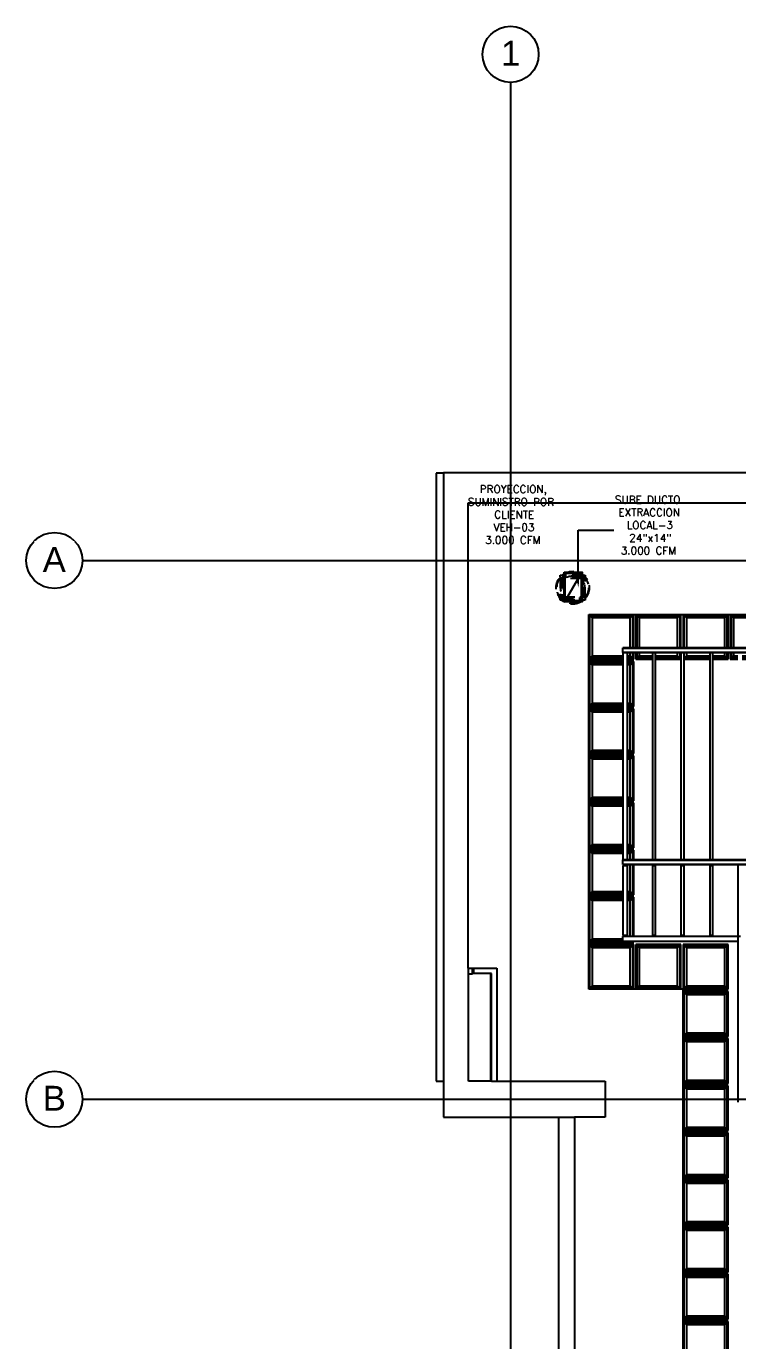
# Model space of a CAD drawing. Header units: inches. Extents: x -3 to 209, y -384 to 20.
# Drawn here: x 116.37 to 132.21, y -270.22 to -240.94 of the extents above; entities that cross this region are included whole.
import ezdxf
from ezdxf import colors
from ezdxf.entities.mleader import LeaderData, LeaderLine
from ezdxf.math import Vec2, Vec3

# ---------------------------------------------------------------- set-up
doc = ezdxf.new("R2010")
doc.units = ezdxf.units.IN
doc.header["$MEASUREMENT"] = 0
doc.linetypes.add('-$0$HIDDEN', pattern=[0.375, 0.25, -0.125])
for name, color, linetype, lineweight in [('A-DETL', 253, 'Continuous', 9), ('A-FLOR', 253, 'Continuous', 9), ('L-SITE', 253, 'Continuous', 9), ('S-BEAM', 253, 'Continuous', 13), ('S-GRID', 253, 'Continuous', 9), ('S-GRID-IDEN', 253, 'Continuous', 9)]:
    doc.layers.add(name, color=color, linetype=linetype, lineweight=lineweight)
for name, color, linetype in [('A-WALL', 253, 'Continuous'), ('HVAC-Equipos', 3, 'Continuous'), ('NFF-FURN', 253, 'Continuous'), ('PROYECTADOS', 253, 'Continuous')]:
    doc.layers.add(name, color=color, linetype=linetype)
doc.styles.add('Arial_1', font='arial.ttf', dxfattribs={"height": 0.553237})
doc.styles.get("Standard").update_dxf_attribs({"font": 'arial.ttf'})
doc.styles.add('TX1_100', font='romans.shx', dxfattribs={"height": 0.14})

# ---------------------------------------------------------------- blocks, each defined once
blk = doc.blocks.new('veh-02')
at = {"layer": 'HVAC-Equipos', "color": 251, "linetype": '-$0$HIDDEN', "true_color": 0x636466}
for p, q in [((47.1, 54.844), (47.1, 54.886)), ((47.1, 54.886), (47.142, 54.886)), ((47.1, 54.844), (47.1, 54.369)), ((47.617, 54.886), (47.142, 54.886)), ((47.614, 54.841), (47.144, 54.841)), ((47.144, 54.841), (47.144, 54.372)), ((47.582, 54.81), (47.176, 54.81)), ((47.176, 54.81), (47.176, 54.403)), ((47.582, 54.403), (47.582, 54.81)), ((47.614, 54.372), (47.614, 54.841)), ((47.617, 54.886), (47.659, 54.886)), ((47.659, 54.886), (47.659, 54.844)), ((47.659, 54.369), (47.659, 54.844)), ((47.1, 54.327), (47.1, 54.369)), ((47.142, 54.327), (47.1, 54.327)), ((47.142, 54.327), (47.617, 54.327)), ((47.144, 54.372), (47.614, 54.372)), ((47.176, 54.403), (47.582, 54.403)), ((47.659, 54.327), (47.617, 54.327)), ((47.659, 54.369), (47.659, 54.327))]:
    blk.add_line(p, q, dxfattribs=at)
for radius in [0.367, 0.351, 0.267]:
    blk.add_circle((47.379, 54.606), radius, dxfattribs=at)
blk = doc.blocks.new('rr')
at = {"linetype": 'ByBlock', "lineweight": -2}
for p, q in [((-0.0127, -0.0127), (0.0127, 0.0127)), ((-0.0127, -0.0127), (-0.0127, 0.0127)), ((-0.0127, 0.0127), (0.0127, 0.0127)), ((0.0127, 0.0127), (0.0127, -0.0127)), ((0.0127, -0.0127), (-0.0127, -0.0127))]:
    blk.add_line(p, q, dxfattribs=at)
blk = doc.blocks.new('20170303 - Modelo Est RT 16 Arpro CENTRAL_rvt-1-Borde De Placa SobreCubierta')
at = {"layer": 'A-FLOR', "linetype": 'ByBlock', "lineweight": -2}
for p, q in [((-35.795, 20.545), (-35.795, 6.995)), ((-35.635, 20.545), (-35.795, 20.545)), ((-35.082, 9.392), (-34.987, 9.392)), ((-34.587, 9.512), (-34.587, 9.515)), ((-34.587, 9.515), (-34.587, 9.512)), ((-34.587, 9.392), (-34.587, 6.995)), ((-35.795, 6.995), (-35.635, 6.995))]:
    blk.add_line(p, q, dxfattribs=at)
at = {"layer": 'S-BEAM', "linetype": 'ByBlock', "lineweight": -2}
for p, q in [((-12.446, 16.649), (-31.641, 16.649)), ((-31.641, 16.631), (-31.641, 16.649)), ((-31.641, 16.64), (-12.451, 16.64)), ((-31.641, 16.566), (-31.641, 16.631)), ((-31.641, 16.549), (-31.641, 16.566)), ((-31.641, 16.557), (-12.451, 16.557)), ((-31.641, 16.549), (-12.451, 16.549)), ((-31.64, 16.548), (-31.64, 11.919)), ((-31.622, 16.549), (-31.558, 16.549)), ((-31.54, 11.919), (-31.54, 16.548)), ((-30.986, 16.548), (-30.986, 11.919)), ((-30.968, 16.549), (-30.934, 16.549)), ((-30.916, 11.919), (-30.916, 16.548)), ((-30.351, 16.548), (-30.351, 11.919)), ((-30.333, 16.549), (-30.299, 16.549)), ((-30.281, 11.919), (-30.281, 16.548)), ((-29.71, 16.548), (-29.71, 11.919)), ((-29.692, 16.549), (-29.658, 16.549)), ((-29.64, 11.919), (-29.64, 16.548)), ((-12.248, 11.926), (-31.645, 11.926)), ((-31.645, 11.908), (-31.645, 11.926)), ((-31.645, 11.917), (-12.248, 11.917)), ((-31.645, 11.844), (-31.645, 11.908)), ((-31.645, 11.826), (-31.645, 11.844)), ((-31.645, 11.835), (-12.451, 11.835)), ((-31.645, 11.826), (-12.451, 11.826)), ((-31.64, 11.803), (-31.64, 10.244)), ((-31.558, 11.92), (-31.622, 11.92)), ((-31.622, 11.804), (-31.558, 11.804)), ((-31.54, 10.244), (-31.54, 11.803)), ((-30.986, 11.803), (-30.986, 10.244)), ((-30.934, 11.92), (-30.968, 11.92)), ((-30.968, 11.804), (-30.934, 11.804)), ((-30.916, 10.244), (-30.916, 11.803)), ((-30.351, 11.803), (-30.351, 10.244)), ((-30.299, 11.92), (-30.333, 11.92)), ((-30.333, 11.804), (-30.299, 11.804)), ((-30.281, 10.244), (-30.281, 11.803)), ((-29.71, 11.803), (-29.71, 10.244)), ((-29.658, 11.92), (-29.692, 11.92)), ((-29.692, 11.804), (-29.658, 11.804)), ((-29.64, 10.244), (-29.64, 11.803)), ((-29.086, 11.803), (-29.086, 6.535)), ((-29.025, 10.221), (-31.646, 10.221)), ((-31.646, 10.205), (-31.646, 10.221)), ((-31.646, 10.141), (-31.646, 10.205)), ((-31.646, 10.122), (-31.646, 10.141)), ((-31.646, 10.114), (-31.646, 10.122)), ((-31.646, 10.114), (-29.086, 10.114)), ((-31.646, 10.114), (-31.646, 10.114)), ((-31.64, 10.244), (-31.64, 10.239)), ((-31.631, 10.239), (-31.631, 10.244)), ((-31.558, 10.245), (-31.622, 10.245)), ((-31.622, 10.245), (-31.558, 10.245)), ((-31.622, 10.238), (-31.558, 10.238)), ((-31.558, 10.238), (-31.622, 10.238)), ((-31.549, 10.244), (-31.549, 10.239)), ((-31.54, 10.239), (-31.54, 10.244)), ((-30.986, 10.244), (-30.986, 10.239)), ((-30.977, 10.239), (-30.977, 10.244)), ((-30.934, 10.245), (-30.968, 10.245)), ((-30.968, 10.245), (-30.934, 10.245)), ((-30.968, 10.238), (-30.934, 10.238)), ((-30.934, 10.238), (-30.968, 10.238)), ((-30.925, 10.244), (-30.925, 10.239)), ((-30.916, 10.239), (-30.916, 10.244)), ((-30.351, 10.244), (-30.351, 10.239)), ((-30.342, 10.239), (-30.342, 10.244)), ((-30.299, 10.245), (-30.333, 10.245)), ((-30.333, 10.245), (-30.299, 10.245)), ((-30.333, 10.238), (-30.299, 10.238)), ((-30.299, 10.238), (-30.333, 10.238)), ((-30.29, 10.244), (-30.29, 10.239)), ((-30.281, 10.239), (-30.281, 10.244)), ((-29.71, 10.244), (-29.71, 10.239)), ((-29.701, 10.239), (-29.701, 10.244)), ((-29.658, 10.245), (-29.692, 10.245)), ((-29.692, 10.245), (-29.658, 10.245)), ((-29.692, 10.238), (-29.658, 10.238)), ((-29.658, 10.238), (-29.692, 10.238)), ((-29.649, 10.244), (-29.649, 10.239)), ((-29.64, 10.239), (-29.64, 10.244)), ((-29.086, 6.535), (-29.086, 6.529))]:
    blk.add_line(p, q, dxfattribs=at)
for centre, major_axis, ratio, start_param, end_param in [((-31.622, 16.548), (0.0178, 0), 0.049795, 1.570796, 3.141593), ((-31.558, 16.548), (0.0178, 0), 0.049795, 0, 1.570796), ((-30.968, 16.548), (0.0178, 0), 0.049795, 1.570796, 3.141593), ((-30.934, 16.548), (0.0178, 0), 0.049795, 0, 1.570796), ((-30.333, 16.548), (0.0178, 0), 0.049795, 1.570796, 3.141593), ((-30.299, 16.548), (0.0178, 0), 0.049795, 0, 1.570796), ((-29.692, 16.548), (0.0178, 0), 0.049795, 1.570796, 3.141593), ((-29.658, 16.548), (0.0178, 0), 0.049795, 0, 1.570796), ((-31.622, 11.803), (0.0178, 0), 0.049428, 1.570796, 3.141593), ((-31.622, 11.919), (0.0178, 0), 0.049795, 1.570796, 2.356194), ((-31.558, 11.919), (0.0178, 0), 0.049795, 0.785398, 1.570796), ((-31.558, 11.803), (0.0178, 0), 0.049428, 0, 1.570796), ((-30.968, 11.803), (0.0178, 0), 0.049428, 1.570796, 3.141593), ((-30.968, 11.919), (0.0178, 0), 0.049795, 1.570796, 2.356194), ((-30.934, 11.919), (0.0178, 0), 0.049795, 0.785398, 1.570796), ((-30.934, 11.803), (0.0178, 0), 0.049428, 0, 1.570796), ((-30.333, 11.803), (0.0178, 0), 0.049428, 1.570796, 3.141593), ((-30.333, 11.919), (0.0178, 0), 0.049795, 1.570796, 2.356194), ((-30.299, 11.919), (0.0178, 0), 0.049795, 0.785398, 1.570796), ((-30.299, 11.803), (0.0178, 0), 0.049428, 0, 1.570796), ((-29.692, 11.803), (0.0178, 0), 0.049437, 1.570796, 3.141593), ((-29.692, 11.919), (0.0178, 0), 0.049795, 1.570796, 2.356194), ((-29.658, 11.919), (0.0178, 0), 0.049795, 0.785398, 1.570796), ((-29.658, 11.803), (0.0178, 0), 0.049437, 0, 1.570796), ((-29.068, 11.803), (0.0178, 0), 0.049437, 1.570796, 3.141593), ((-31.622, 10.244), (0.0178, 0), 0.049428, 1.570796, 3.141593), ((-31.622, 10.239), (0.0178, 0), 0.049428, 3.141593, 4.712389), ((-31.622, 10.244), (0.0089, 0), 0.049428, 1.570796, 3.141593), ((-31.622, 10.239), (0.0089, 0), 0.049428, 3.141593, 4.712389), ((-31.558, 10.244), (0.0178, 0), 0.049428, 0, 1.570796), ((-31.558, 10.244), (0.0089, 0), 0.049428, 0, 1.570796), ((-31.558, 10.239), (0.0178, 0), 0.049428, 4.712389, 6.283185), ((-31.558, 10.239), (0.0089, 0), 0.049428, 4.712389, 6.283185), ((-30.968, 10.244), (0.0178, 0), 0.049428, 1.570796, 3.141593), ((-30.968, 10.239), (0.0178, 0), 0.049428, 3.141593, 4.712389), ((-30.968, 10.244), (0.0089, 0), 0.049428, 1.570796, 3.141593), ((-30.968, 10.239), (0.0089, 0), 0.049428, 3.141593, 4.712389), ((-30.934, 10.244), (0.0178, 0), 0.049428, 0, 1.570796), ((-30.934, 10.244), (0.0089, 0), 0.049428, 0, 1.570796), ((-30.934, 10.239), (0.0178, 0), 0.049428, 4.712389, 6.283185), ((-30.934, 10.239), (0.0089, 0), 0.049428, 4.712389, 6.283185), ((-30.333, 10.244), (0.0178, 0), 0.049428, 1.570796, 3.141593), ((-30.333, 10.239), (0.0178, 0), 0.049428, 3.141593, 4.712389), ((-30.333, 10.244), (0.0089, 0), 0.049428, 1.570796, 3.141593), ((-30.333, 10.239), (0.0089, 0), 0.049428, 3.141593, 4.712389), ((-30.299, 10.244), (0.0178, 0), 0.049428, 0, 1.570796), ((-30.299, 10.244), (0.0089, 0), 0.049428, 0, 1.570796), ((-30.299, 10.239), (0.0178, 0), 0.049428, 4.712389, 6.283185), ((-30.299, 10.239), (0.0089, 0), 0.049428, 4.712389, 6.283185), ((-29.692, 10.244), (0.0178, 0), 0.049437, 1.570796, 3.141593), ((-29.692, 10.239), (0.0178, 0), 0.049437, 3.141593, 4.712389), ((-29.692, 10.244), (0.0089, 0), 0.049437, 1.570796, 3.141593), ((-29.692, 10.239), (0.0089, 0), 0.049437, 3.141593, 4.712389), ((-29.658, 10.244), (0.0178, 0), 0.049437, 0, 1.570796), ((-29.658, 10.244), (0.0089, 0), 0.049437, 0, 1.570796), ((-29.658, 10.239), (0.0178, 0), 0.049437, 4.712389, 6.283185), ((-29.658, 10.239), (0.0089, 0), 0.049437, 4.712389, 6.283185)]:
    blk.add_ellipse(centre, major_axis=major_axis, ratio=ratio, start_param=start_param, end_param=end_param, dxfattribs=at)
blk = doc.blocks.new('Drewza039s_Parametric_Planter_5378 - Drewza039s_Parametric_Planter_5378-V158-Borde De Placa SobreCubierta')
at = {"layer": 'L-SITE', "linetype": 'ByBlock', "lineweight": -2}
for p, q in [((-0.485, 0.482), (-0.485, -0.264)), ((-0.485, 0.482), (-0.485, -0.264)), ((-0.46, -0.264), (-0.46, 0.457)), ((-0.46, 0.457), (0.49, 0.457)), ((-0.41, 0.407), (-0.46, 0.457)), ((-0.41, 0.407), (-0.41, -0.264)), ((0.44, 0.407), (-0.41, 0.407)), ((0.49, 0.457), (0.44, 0.407)), ((0.44, -0.264), (0.44, 0.407)), ((0.49, 0.457), (0.49, -0.264)), ((0.515, -0.264), (0.515, 0.482)), ((0.515, -0.264), (0.515, 0.482)), ((-0.485, -0.364), (-0.485, -0.517)), ((-0.485, -0.364), (-0.485, -0.517)), ((-0.485, -0.517), (-0.319, -0.517)), ((-0.485, -0.517), (-0.319, -0.517)), ((-0.46, -0.492), (-0.46, -0.364)), ((-0.41, -0.442), (-0.46, -0.492)), ((-0.319, -0.492), (-0.46, -0.492)), ((-0.41, -0.364), (-0.41, -0.442)), ((-0.41, -0.442), (-0.319, -0.442)), ((-0.219, -0.442), (0.294, -0.442)), ((0.294, -0.492), (-0.219, -0.492)), ((-0.219, -0.517), (0.294, -0.517)), ((-0.219, -0.517), (0.294, -0.517)), ((0.364, -0.442), (0.44, -0.442)), ((0.49, -0.492), (0.364, -0.492)), ((0.364, -0.517), (0.515, -0.517)), ((0.364, -0.517), (0.515, -0.517)), ((0.44, -0.442), (0.44, -0.364)), ((0.44, -0.442), (0.49, -0.492)), ((0.49, -0.364), (0.49, -0.492)), ((0.515, -0.517), (0.515, -0.364)), ((0.515, -0.517), (0.515, -0.364))]:
    blk.add_line(p, q, dxfattribs=at)
blk = doc.blocks.new('Drewza039s_Parametric_Planter_5378 - Drewza039s_Parametric_Planter_5378-V159-Borde De Placa SobreCubierta')
at = {"layer": 'L-SITE', "linetype": 'ByBlock', "lineweight": -2}
for p, q in [((-0.485, 0.482), (-0.485, -0.264)), ((-0.485, 0.482), (-0.485, -0.264)), ((-0.46, -0.264), (-0.46, 0.457)), ((-0.46, 0.457), (0.49, 0.457)), ((-0.41, 0.407), (-0.46, 0.457)), ((-0.41, 0.407), (-0.41, -0.264)), ((0.44, 0.407), (-0.41, 0.407)), ((0.49, 0.457), (0.44, 0.407)), ((0.44, -0.264), (0.44, 0.407)), ((0.49, 0.457), (0.49, -0.264)), ((0.515, -0.264), (0.515, 0.482)), ((0.515, -0.264), (0.515, 0.482)), ((-0.465, -0.517), (0.106, -0.517)), ((-0.465, -0.517), (0.106, -0.517)), ((-0.46, -0.492), (-0.46, -0.364)), ((-0.41, -0.442), (-0.46, -0.492)), ((0.106, -0.492), (-0.46, -0.492)), ((-0.41, -0.364), (-0.41, -0.442)), ((-0.41, -0.442), (0.106, -0.442)), ((0.176, -0.442), (0.44, -0.442)), ((0.49, -0.492), (0.176, -0.492)), ((0.176, -0.517), (0.515, -0.517)), ((0.176, -0.517), (0.515, -0.517)), ((0.44, -0.442), (0.44, -0.364)), ((0.44, -0.442), (0.49, -0.492)), ((0.49, -0.364), (0.49, -0.492)), ((0.515, -0.517), (0.515, -0.364)), ((0.515, -0.517), (0.515, -0.364))]:
    blk.add_line(p, q, dxfattribs=at)
blk = doc.blocks.new('Drewza039s_Parametric_Planter_5378 - Drewza039s_Parametric_Planter_5378-V160-Borde De Placa SobreCubierta')
at = {"layer": 'L-SITE', "linetype": 'ByBlock', "lineweight": -2}
for p, q in [((-0.485, 0.482), (-0.485, -0.264)), ((-0.485, 0.482), (-0.485, -0.264)), ((-0.46, -0.264), (-0.46, 0.457)), ((-0.46, 0.457), (0.49, 0.457)), ((-0.41, 0.407), (-0.46, 0.457)), ((-0.41, 0.407), (-0.41, -0.264)), ((0.44, 0.407), (-0.41, 0.407)), ((0.49, 0.457), (0.44, 0.407)), ((0.44, -0.264), (0.44, 0.407)), ((0.49, 0.457), (0.49, -0.264)), ((0.515, -0.264), (0.515, 0.482)), ((0.515, -0.264), (0.515, 0.482)), ((-0.485, -0.364), (-0.485, -0.517)), ((-0.485, -0.364), (-0.485, -0.517)), ((-0.485, -0.517), (-0.12, -0.517)), ((-0.485, -0.517), (-0.12, -0.517)), ((-0.46, -0.492), (-0.46, -0.364)), ((-0.41, -0.442), (-0.46, -0.492)), ((-0.12, -0.492), (-0.46, -0.492)), ((-0.41, -0.364), (-0.41, -0.442)), ((-0.41, -0.442), (-0.12, -0.442)), ((-0.05, -0.442), (0.44, -0.442)), ((0.49, -0.492), (-0.05, -0.492)), ((-0.05, -0.517), (0.515, -0.517)), ((-0.05, -0.517), (0.515, -0.517)), ((0.44, -0.442), (0.44, -0.364)), ((0.44, -0.442), (0.49, -0.492)), ((0.49, -0.364), (0.49, -0.492))]:
    blk.add_line(p, q, dxfattribs=at)
blk = doc.blocks.new('Drewza039s_Parametric_Planter_5378 - Drewza039s_Parametric_Planter_5378-V161-Borde De Placa SobreCubierta')
at = {"layer": 'L-SITE', "linetype": 'ByBlock', "lineweight": -2}
for p, q in [((0.276, 0.482), (-0.485, 0.482)), ((0.276, 0.482), (-0.485, 0.482)), ((-0.46, -0.492), (-0.46, 0.457)), ((-0.46, 0.457), (0.276, 0.457)), ((-0.41, 0.407), (-0.46, 0.457)), ((-0.41, 0.407), (-0.41, -0.442)), ((0.276, 0.407), (-0.41, 0.407)), ((0.515, 0.482), (0.376, 0.482)), ((0.515, 0.482), (0.376, 0.482)), ((0.376, 0.457), (0.49, 0.457)), ((0.44, 0.407), (0.376, 0.407)), ((0.49, 0.457), (0.44, 0.407)), ((0.44, -0.442), (0.44, 0.407)), ((0.49, 0.457), (0.49, -0.492)), ((0.515, -0.517), (0.515, 0.482)), ((0.515, -0.517), (0.515, 0.482)), ((-0.485, -0.517), (0.276, -0.517)), ((-0.485, -0.517), (0.276, -0.517)), ((-0.41, -0.442), (-0.46, -0.492)), ((0.276, -0.492), (-0.46, -0.492)), ((-0.41, -0.442), (0.276, -0.442)), ((0.376, -0.442), (0.44, -0.442)), ((0.49, -0.492), (0.376, -0.492)), ((0.376, -0.517), (0.515, -0.517)), ((0.376, -0.517), (0.515, -0.517)), ((0.44, -0.442), (0.49, -0.492))]:
    blk.add_line(p, q, dxfattribs=at)
blk = doc.blocks.new('Drewza039s_Parametric_Planter_5378 - Drewza039s_Parametric_Planter_5378-V162-Borde De Placa SobreCubierta')
at = {"layer": 'L-SITE', "linetype": 'ByBlock', "lineweight": -2}
for p, q in [((0.276, 0.482), (-0.485, 0.482)), ((0.276, 0.482), (-0.485, 0.482)), ((-0.46, -0.492), (-0.46, 0.457)), ((-0.46, 0.457), (0.276, 0.457)), ((-0.41, 0.407), (-0.46, 0.457)), ((-0.41, 0.407), (-0.41, -0.442)), ((0.276, 0.407), (-0.41, 0.407)), ((0.515, 0.482), (0.376, 0.482)), ((0.515, 0.482), (0.376, 0.482)), ((0.376, 0.457), (0.49, 0.457)), ((0.44, 0.407), (0.376, 0.407)), ((0.49, 0.457), (0.44, 0.407)), ((0.44, -0.442), (0.44, 0.407)), ((0.49, 0.457), (0.49, -0.492)), ((0.515, -0.517), (0.515, 0.482)), ((0.515, -0.517), (0.515, 0.482)), ((-0.485, -0.517), (0.276, -0.517)), ((-0.485, -0.517), (0.276, -0.517)), ((-0.41, -0.442), (-0.46, -0.492)), ((0.276, -0.492), (-0.46, -0.492)), ((-0.41, -0.442), (0.277, -0.442)), ((0.376, -0.442), (0.44, -0.442)), ((0.49, -0.492), (0.376, -0.492)), ((0.376, -0.517), (0.515, -0.517)), ((0.376, -0.517), (0.515, -0.517)), ((0.44, -0.442), (0.49, -0.492))]:
    blk.add_line(p, q, dxfattribs=at)
blk = doc.blocks.new('Drewza039s_Parametric_Planter_5378 - Drewza039s_Parametric_Planter_5378-V163-Borde De Placa SobreCubierta')
at = {"layer": 'L-SITE', "linetype": 'ByBlock', "lineweight": -2}
for p, q in [((0.276, 0.482), (-0.485, 0.482)), ((0.276, 0.482), (-0.485, 0.482)), ((-0.46, -0.492), (-0.46, 0.457)), ((-0.46, 0.457), (0.276, 0.457)), ((-0.41, 0.407), (-0.46, 0.457)), ((-0.41, 0.407), (-0.41, -0.442)), ((0.276, 0.407), (-0.41, 0.407)), ((0.515, 0.482), (0.376, 0.482)), ((0.515, 0.482), (0.376, 0.482)), ((0.376, 0.457), (0.49, 0.457)), ((0.44, 0.407), (0.376, 0.407)), ((0.49, 0.457), (0.44, 0.407)), ((0.44, -0.442), (0.44, 0.407)), ((0.49, 0.457), (0.49, -0.492)), ((0.515, -0.517), (0.515, 0.482)), ((0.515, -0.517), (0.515, 0.482)), ((-0.485, -0.517), (0.276, -0.517)), ((-0.485, -0.517), (0.276, -0.517)), ((-0.41, -0.442), (-0.46, -0.492)), ((0.276, -0.492), (-0.46, -0.492)), ((-0.41, -0.442), (0.276, -0.442)), ((0.376, -0.442), (0.44, -0.442)), ((0.49, -0.492), (0.376, -0.492)), ((0.376, -0.517), (0.515, -0.517)), ((0.376, -0.517), (0.515, -0.517)), ((0.44, -0.442), (0.49, -0.492))]:
    blk.add_line(p, q, dxfattribs=at)
blk = doc.blocks.new('Drewza039s_Parametric_Planter_5378 - Drewza039s_Parametric_Planter_5378-V164-Borde De Placa SobreCubierta')
at = {"layer": 'L-SITE', "linetype": 'ByBlock', "lineweight": -2}
for p, q in [((0.276, 0.482), (-0.485, 0.482)), ((0.276, 0.482), (-0.485, 0.482)), ((-0.46, -0.492), (-0.46, 0.457)), ((-0.46, 0.457), (0.276, 0.457)), ((-0.41, 0.407), (-0.46, 0.457)), ((-0.41, 0.407), (-0.41, -0.442)), ((0.276, 0.407), (-0.41, 0.407)), ((0.515, 0.482), (0.376, 0.482)), ((0.515, 0.482), (0.376, 0.482)), ((0.376, 0.457), (0.49, 0.457)), ((0.44, 0.407), (0.376, 0.407)), ((0.49, 0.457), (0.44, 0.407)), ((0.44, -0.442), (0.44, 0.407)), ((0.49, 0.457), (0.49, -0.492)), ((0.515, -0.517), (0.515, 0.482)), ((0.515, -0.517), (0.515, 0.482)), ((-0.485, -0.517), (0.276, -0.517)), ((-0.485, -0.517), (0.276, -0.517)), ((-0.41, -0.442), (-0.46, -0.492)), ((0.276, -0.492), (-0.46, -0.492)), ((-0.41, -0.442), (0.276, -0.442)), ((0.376, -0.442), (0.44, -0.442)), ((0.49, -0.492), (0.376, -0.492)), ((0.376, -0.517), (0.515, -0.517)), ((0.376, -0.517), (0.515, -0.517)), ((0.44, -0.442), (0.49, -0.492))]:
    blk.add_line(p, q, dxfattribs=at)
blk = doc.blocks.new('Drewza039s_Parametric_Planter_5378 - Drewza039s_Parametric_Planter_5378-V165-Borde De Placa SobreCubierta')
at = {"layer": 'L-SITE', "linetype": 'ByBlock', "lineweight": -2}
for p, q in [((0.276, 0.482), (-0.485, 0.482)), ((0.276, 0.482), (-0.485, 0.482)), ((-0.46, -0.492), (-0.46, 0.457)), ((-0.46, 0.457), (0.276, 0.457)), ((-0.41, 0.407), (-0.46, 0.457)), ((-0.41, 0.407), (-0.41, -0.442)), ((0.276, 0.407), (-0.41, 0.407)), ((0.515, 0.482), (0.376, 0.482)), ((0.515, 0.482), (0.376, 0.482)), ((0.376, 0.457), (0.49, 0.457)), ((0.44, 0.407), (0.376, 0.407)), ((0.49, 0.457), (0.44, 0.407)), ((0.44, 0.263), (0.44, 0.407)), ((0.49, 0.457), (0.49, 0.263)), ((0.515, 0.263), (0.515, 0.482)), ((0.515, 0.263), (0.515, 0.482)), ((0.44, -0.442), (0.44, 0.163)), ((0.49, 0.163), (0.49, -0.492)), ((0.515, -0.517), (0.515, 0.163)), ((0.515, -0.517), (0.515, 0.163)), ((-0.485, -0.517), (0.277, -0.517)), ((-0.485, -0.517), (0.277, -0.517)), ((-0.41, -0.442), (-0.46, -0.492)), ((0.277, -0.492), (-0.46, -0.492)), ((-0.41, -0.442), (0.277, -0.442)), ((0.376, -0.442), (0.44, -0.442)), ((0.49, -0.492), (0.376, -0.492)), ((0.376, -0.517), (0.515, -0.517)), ((0.376, -0.517), (0.515, -0.517)), ((0.44, -0.442), (0.49, -0.492))]:
    blk.add_line(p, q, dxfattribs=at)
blk = doc.blocks.new('Drewza039s_Parametric_Planter_5378 - Drewza039s_Parametric_Planter_5378-V166-Borde De Placa SobreCubierta')
at = {"layer": 'L-SITE', "linetype": 'ByBlock', "lineweight": -2}
for p, q in [((0.277, 0.482), (-0.485, 0.482)), ((0.277, 0.482), (-0.485, 0.482)), ((-0.46, -0.492), (-0.46, 0.457)), ((-0.46, 0.457), (0.277, 0.457)), ((-0.41, 0.407), (-0.46, 0.457)), ((-0.41, 0.407), (-0.41, -0.442)), ((0.276, 0.407), (-0.41, 0.407)), ((0.515, 0.482), (0.376, 0.482)), ((0.515, 0.482), (0.376, 0.482)), ((0.376, 0.457), (0.49, 0.457)), ((0.44, 0.407), (0.376, 0.407)), ((0.49, 0.457), (0.44, 0.407)), ((0.44, -0.392), (0.44, 0.407)), ((0.49, 0.457), (0.49, -0.392)), ((0.515, -0.392), (0.515, 0.482)), ((0.515, -0.392), (0.515, 0.482)), ((-0.485, -0.517), (0.515, -0.517)), ((-0.485, -0.517), (0.515, -0.517)), ((-0.41, -0.442), (-0.46, -0.492)), ((0.27, -0.492), (-0.46, -0.492)), ((-0.41, -0.442), (0.27, -0.442)), ((0.515, -0.517), (0.515, -0.499)), ((0.515, -0.517), (0.515, -0.499))]:
    blk.add_line(p, q, dxfattribs=at)
blk = doc.blocks.new('Drewza039s_Parametric_Planter_5378 - Drewza039s_Parametric_Planter_5378-V167-Borde De Placa SobreCubierta')
at = {"layer": 'L-SITE', "linetype": 'ByBlock', "lineweight": -2}
for p, q in [((0.515, 0.4825), (-0.485, 0.4825)), ((-0.485, 0.4825), (-0.485, -0.5175)), ((-0.485, 0.4825), (-0.485, -0.5175)), ((0.515, 0.4825), (-0.485, 0.4825)), ((-0.46, -0.4925), (-0.46, 0.4575)), ((-0.46, 0.4575), (0.49, 0.4575)), ((-0.41, 0.4075), (-0.46, 0.4575)), ((-0.41, 0.4075), (-0.41, -0.4425)), ((0.44, 0.4075), (-0.41, 0.4075)), ((0.49, 0.4575), (0.44, 0.4075)), ((0.44, -0.4425), (0.44, 0.4075)), ((0.49, 0.4575), (0.49, -0.4925)), ((0.515, -0.5175), (0.515, 0.4825)), ((0.515, -0.5175), (0.515, 0.4825)), ((-0.485, -0.5175), (0.515, -0.5175)), ((-0.485, -0.5175), (0.515, -0.5175)), ((-0.41, -0.4425), (-0.46, -0.4925)), ((0.49, -0.4925), (-0.46, -0.4925)), ((-0.41, -0.4425), (0.44, -0.4425)), ((0.44, -0.4425), (0.49, -0.4925))]:
    blk.add_line(p, q, dxfattribs=at)
blk = doc.blocks.new('Drewza039s_Parametric_Planter_5378 - Drewza039s_Parametric_Planter_5378-V168-Borde De Placa SobreCubierta')
at = {"layer": 'L-SITE', "linetype": 'ByBlock', "lineweight": -2}
for p, q in [((0.515, 0.482), (-0.485, 0.482)), ((0.515, 0.482), (-0.485, 0.482)), ((-0.46, -0.492), (-0.46, 0.457)), ((-0.46, 0.457), (0.49, 0.457)), ((-0.41, 0.407), (-0.46, 0.457)), ((-0.41, 0.407), (-0.41, -0.442)), ((0.44, 0.407), (-0.41, 0.407)), ((0.49, 0.457), (0.44, 0.407)), ((0.44, -0.442), (0.44, 0.407)), ((0.49, 0.457), (0.49, -0.492)), ((0.515, -0.517), (0.515, 0.482)), ((0.515, -0.517), (0.515, 0.482)), ((-0.485, -0.517), (0.515, -0.517)), ((-0.485, -0.517), (0.515, -0.517)), ((-0.41, -0.442), (-0.46, -0.492)), ((0.49, -0.492), (-0.46, -0.492)), ((-0.41, -0.442), (0.44, -0.442)), ((0.44, -0.442), (0.49, -0.492))]:
    blk.add_line(p, q, dxfattribs=at)
blk = doc.blocks.new('Drewza039s_Parametric_Planter_5378 - Drewza039s_Parametric_Planter_5378-V169-Borde De Placa SobreCubierta')
at = {"layer": 'L-SITE', "linetype": 'ByBlock', "lineweight": -2}
for p, q in [((0.515, 0.482), (-0.485, 0.482)), ((0.515, 0.482), (-0.485, 0.482)), ((-0.46, -0.492), (-0.46, 0.457)), ((-0.46, 0.457), (0.49, 0.457)), ((-0.41, 0.407), (-0.46, 0.457)), ((-0.41, 0.407), (-0.41, -0.442)), ((0.44, 0.407), (-0.41, 0.407)), ((0.49, 0.457), (0.44, 0.407)), ((0.44, -0.442), (0.44, 0.407)), ((0.49, 0.457), (0.49, -0.492)), ((0.515, -0.517), (0.515, 0.482)), ((0.515, -0.517), (0.515, 0.482)), ((-0.485, -0.517), (0.515, -0.517)), ((-0.485, -0.517), (0.515, -0.517)), ((-0.41, -0.442), (-0.46, -0.492)), ((0.49, -0.492), (-0.46, -0.492)), ((-0.41, -0.442), (0.44, -0.442)), ((0.44, -0.442), (0.49, -0.492))]:
    blk.add_line(p, q, dxfattribs=at)
blk = doc.blocks.new('Drewza039s_Parametric_Planter_5378 - Drewza039s_Parametric_Planter_5378-V192-Borde De Placa SobreCubierta')
at = {"layer": 'L-SITE', "linetype": 'ByBlock', "lineweight": -2}
for p, q in [((0.515, 0.4825), (-0.485, 0.4825)), ((-0.485, 0.4825), (-0.485, -0.5175)), ((-0.485, 0.4825), (-0.485, -0.5175)), ((0.515, 0.4825), (-0.485, 0.4825)), ((-0.46, -0.4925), (-0.46, 0.4575)), ((-0.46, 0.4575), (0.49, 0.4575)), ((-0.41, 0.4075), (-0.46, 0.4575)), ((-0.41, 0.4075), (-0.41, -0.4425)), ((0.44, 0.4075), (-0.41, 0.4075)), ((0.49, 0.4575), (0.44, 0.4075)), ((0.44, -0.4425), (0.44, 0.4075)), ((0.49, 0.4575), (0.49, -0.4925)), ((0.515, -0.5175), (0.515, 0.4825)), ((0.515, -0.5175), (0.515, 0.4825)), ((-0.41, -0.4425), (-0.46, -0.4925)), ((0.49, -0.4925), (-0.46, -0.4925)), ((-0.41, -0.4425), (0.44, -0.4425)), ((0.44, -0.4425), (0.49, -0.4925))]:
    blk.add_line(p, q, dxfattribs=at)
blk = doc.blocks.new('Drewza039s_Parametric_Planter_5378 - Drewza039s_Parametric_Planter_5378-V193-Borde De Placa SobreCubierta')
at = {"layer": 'L-SITE', "linetype": 'ByBlock', "lineweight": -2}
for p, q in [((0.515, 0.4825), (-0.485, 0.4825)), ((0.515, 0.4825), (-0.485, 0.4825)), ((-0.46, -0.4925), (-0.46, 0.4575)), ((-0.46, 0.4575), (0.49, 0.4575)), ((-0.41, 0.4075), (-0.46, 0.4575)), ((-0.41, 0.4075), (-0.41, -0.4425)), ((0.44, 0.4075), (-0.41, 0.4075)), ((0.49, 0.4575), (0.44, 0.4075)), ((0.44, -0.4425), (0.44, 0.4075)), ((0.49, 0.4575), (0.49, -0.4925)), ((0.515, -0.5175), (0.515, 0.4825)), ((0.515, -0.5175), (0.515, 0.4825)), ((-0.41, -0.4425), (-0.46, -0.4925)), ((0.49, -0.4925), (-0.46, -0.4925)), ((-0.41, -0.4425), (0.44, -0.4425)), ((0.44, -0.4425), (0.49, -0.4925))]:
    blk.add_line(p, q, dxfattribs=at)
blk = doc.blocks.new('Drewza039s_Parametric_Planter_5378 - Drewza039s_Parametric_Planter_5378-V194-Borde De Placa SobreCubierta')
at = {"layer": 'L-SITE', "linetype": 'ByBlock', "lineweight": -2}
for p, q in [((-0.46, -0.492), (-0.46, 0.457)), ((-0.46, 0.457), (0.49, 0.457)), ((-0.41, 0.407), (-0.46, 0.457)), ((-0.41, 0.407), (-0.41, -0.442)), ((0.44, 0.407), (-0.41, 0.407)), ((0.49, 0.457), (0.44, 0.407)), ((0.44, -0.264), (0.44, 0.407)), ((0.49, 0.457), (0.49, -0.264)), ((0.515, -0.264), (0.515, 0.482)), ((0.515, -0.264), (0.515, 0.482)), ((-0.485, -0.517), (0.276, -0.517)), ((-0.485, -0.517), (0.276, -0.517)), ((-0.41, -0.442), (-0.46, -0.492)), ((0.276, -0.492), (-0.46, -0.492)), ((-0.41, -0.442), (0.276, -0.442)), ((0.376, -0.442), (0.44, -0.442)), ((0.49, -0.492), (0.376, -0.492)), ((0.376, -0.517), (0.515, -0.517)), ((0.376, -0.517), (0.515, -0.517)), ((0.44, -0.442), (0.44, -0.364)), ((0.44, -0.442), (0.49, -0.492)), ((0.49, -0.364), (0.49, -0.492)), ((0.515, -0.517), (0.515, -0.364)), ((0.515, -0.517), (0.515, -0.364))]:
    blk.add_line(p, q, dxfattribs=at)
blk = doc.blocks.new('Drewza039s_Parametric_Planter_5378 - Drewza039s_Parametric_Planter_5378-V195-Borde De Placa SobreCubierta')
at = {"layer": 'L-SITE', "linetype": 'ByBlock', "lineweight": -2}
for p, q in [((0.515, 0.482), (-0.485, 0.482)), ((0.515, 0.482), (-0.485, 0.482)), ((-0.46, -0.492), (-0.46, 0.457)), ((-0.46, 0.457), (0.49, 0.457)), ((-0.41, 0.407), (-0.46, 0.457)), ((-0.41, 0.407), (-0.41, -0.442)), ((0.44, 0.407), (-0.41, 0.407)), ((0.49, 0.457), (0.44, 0.407)), ((0.44, -0.442), (0.44, 0.407)), ((0.49, 0.457), (0.49, -0.492)), ((0.515, -0.517), (0.515, 0.482)), ((0.515, -0.517), (0.515, 0.482)), ((-0.485, -0.517), (0.515, -0.517)), ((-0.485, -0.517), (0.515, -0.517)), ((-0.41, -0.442), (-0.46, -0.492)), ((0.49, -0.492), (-0.46, -0.492)), ((-0.41, -0.442), (0.44, -0.442)), ((0.44, -0.442), (0.49, -0.492))]:
    blk.add_line(p, q, dxfattribs=at)
blk = doc.blocks.new('Drewza039s_Parametric_Planter_5378 - Drewza039s_Parametric_Planter_5378-V196-Borde De Placa SobreCubierta')
at = {"layer": 'L-SITE', "linetype": 'ByBlock', "lineweight": -2}
for p, q in [((0.515, 0.482), (-0.485, 0.482)), ((0.515, 0.482), (-0.485, 0.482)), ((-0.46, -0.492), (-0.46, 0.457)), ((-0.46, 0.457), (0.49, 0.457)), ((-0.41, 0.407), (-0.46, 0.457)), ((-0.41, 0.407), (-0.41, -0.442)), ((0.44, 0.407), (-0.41, 0.407)), ((0.49, 0.457), (0.44, 0.407)), ((0.44, -0.442), (0.44, 0.407)), ((0.49, 0.457), (0.49, -0.492)), ((0.515, -0.517), (0.515, 0.482)), ((0.515, -0.517), (0.515, 0.482)), ((-0.485, -0.517), (0.515, -0.517)), ((-0.485, -0.517), (0.515, -0.517)), ((-0.41, -0.442), (-0.46, -0.492)), ((0.49, -0.492), (-0.46, -0.492)), ((-0.41, -0.442), (0.44, -0.442)), ((0.44, -0.442), (0.49, -0.492))]:
    blk.add_line(p, q, dxfattribs=at)
blk = doc.blocks.new('Drewza039s_Parametric_Planter_5378 - Drewza039s_Parametric_Planter_5378-V197-Borde De Placa SobreCubierta')
at = {"layer": 'L-SITE', "linetype": 'ByBlock', "lineweight": -2}
for p, q in [((0.515, 0.482), (-0.485, 0.482)), ((0.515, 0.482), (-0.485, 0.482)), ((-0.46, -0.492), (-0.46, 0.457)), ((-0.46, 0.457), (0.49, 0.457)), ((-0.41, 0.407), (-0.46, 0.457)), ((-0.41, 0.407), (-0.41, -0.442)), ((0.44, 0.407), (-0.41, 0.407)), ((0.49, 0.457), (0.44, 0.407)), ((0.44, -0.442), (0.44, 0.407)), ((0.49, 0.457), (0.49, -0.492)), ((0.515, -0.517), (0.515, 0.482)), ((0.515, -0.517), (0.515, 0.482)), ((-0.485, -0.517), (0.515, -0.517)), ((-0.485, -0.517), (0.515, -0.517)), ((-0.41, -0.442), (-0.46, -0.492)), ((0.49, -0.492), (-0.46, -0.492)), ((-0.41, -0.442), (0.44, -0.442)), ((0.44, -0.442), (0.49, -0.492))]:
    blk.add_line(p, q, dxfattribs=at)
blk = doc.blocks.new('Drewza039s_Parametric_Planter_5378 - Drewza039s_Parametric_Planter_5378-V198-Borde De Placa SobreCubierta')
at = {"layer": 'L-SITE', "linetype": 'ByBlock', "lineweight": -2}
for p, q in [((0.515, 0.482), (-0.485, 0.482)), ((0.515, 0.482), (-0.485, 0.482)), ((-0.46, -0.492), (-0.46, 0.457)), ((-0.46, 0.457), (0.49, 0.457)), ((-0.41, 0.407), (-0.46, 0.457)), ((-0.41, 0.407), (-0.41, -0.442)), ((0.44, 0.407), (-0.41, 0.407)), ((0.49, 0.457), (0.44, 0.407)), ((0.44, -0.442), (0.44, 0.407)), ((0.49, 0.457), (0.49, -0.492)), ((0.515, -0.517), (0.515, 0.482)), ((0.515, -0.517), (0.515, 0.482)), ((-0.485, -0.517), (0.515, -0.517)), ((-0.485, -0.517), (0.515, -0.517)), ((-0.41, -0.442), (-0.46, -0.492)), ((0.49, -0.492), (-0.46, -0.492)), ((-0.41, -0.442), (0.44, -0.442)), ((0.44, -0.442), (0.49, -0.492))]:
    blk.add_line(p, q, dxfattribs=at)
blk = doc.blocks.new('Drewza039s_Parametric_Planter_5378 - Drewza039s_Parametric_Planter_5378-V199-Borde De Placa SobreCubierta')
at = {"layer": 'L-SITE', "linetype": 'ByBlock', "lineweight": -2}
for p, q in [((0.515, 0.482), (-0.485, 0.482)), ((0.515, 0.482), (-0.485, 0.482)), ((-0.46, -0.492), (-0.46, 0.457)), ((-0.46, 0.457), (0.49, 0.457)), ((-0.41, 0.407), (-0.46, 0.457)), ((-0.41, 0.407), (-0.41, -0.442)), ((0.44, 0.407), (-0.41, 0.407)), ((0.49, 0.457), (0.44, 0.407)), ((0.44, -0.442), (0.44, 0.407)), ((0.49, 0.457), (0.49, -0.492)), ((0.515, -0.517), (0.515, 0.482)), ((0.515, -0.517), (0.515, 0.482)), ((-0.485, -0.517), (0.515, -0.517)), ((-0.485, -0.517), (0.515, -0.517)), ((-0.41, -0.442), (-0.46, -0.492)), ((0.49, -0.492), (-0.46, -0.492)), ((-0.41, -0.442), (0.44, -0.442)), ((0.44, -0.442), (0.49, -0.492))]:
    blk.add_line(p, q, dxfattribs=at)
blk = doc.blocks.new('Drewza039s_Parametric_Planter_5378 - Drewza039s_Parametric_Planter_5378-V200-Borde De Placa SobreCubierta')
at = {"layer": 'L-SITE', "linetype": 'ByBlock', "lineweight": -2}
for p, q in [((0.515, 0.482), (-0.485, 0.482)), ((0.515, 0.482), (-0.485, 0.482)), ((-0.46, -0.492), (-0.46, 0.457)), ((-0.46, 0.457), (0.49, 0.457)), ((-0.41, 0.407), (-0.46, 0.457)), ((-0.41, 0.407), (-0.41, -0.442)), ((0.44, 0.407), (-0.41, 0.407)), ((0.49, 0.457), (0.44, 0.407)), ((0.44, -0.442), (0.44, 0.407)), ((0.49, 0.457), (0.49, -0.492)), ((0.515, -0.517), (0.515, 0.482)), ((0.515, -0.517), (0.515, 0.482)), ((-0.485, -0.517), (0.515, -0.517)), ((-0.485, -0.517), (0.515, -0.517)), ((-0.41, -0.442), (-0.46, -0.492)), ((0.49, -0.492), (-0.46, -0.492)), ((-0.41, -0.442), (0.44, -0.442)), ((0.44, -0.442), (0.49, -0.492))]:
    blk.add_line(p, q, dxfattribs=at)
blk = doc.blocks.new('Grid - M_Grid Head - Circle-24584-Borde De Placa SobreCubierta')
at = {"layer": 'S-GRID-IDEN', "linetype": 'ByBlock', "lineweight": -2}
blk.add_circle((0, 0), 0.005, dxfattribs=at)
blk = doc.blocks.new('CB TEC 23-03-2017')
at = {"layer": 'A-DETL', "linetype": 'ByBlock', "lineweight": -2}
for p, q in [((241.009, 5586.446), (218.409, 5586.446)), ((218.409, 5586.446), (218.409, 5576.091)), ((221.103, 5575.621), (221.103, 5583.971)), ((221.103, 5583.971), (241.003, 5583.971)), ((218.409, 5576.091), (219.054, 5576.091)), ((219.054, 5576.091), (219.054, 5573.571)), ((223.203, 5575.621), (221.103, 5575.621)), ((223.203, 5558.971), (223.203, 5575.621)), ((219.054, 5573.571), (221.469, 5573.571)), ((221.469, 5573.571), (221.469, 5572.771)), ((221.469, 5572.771), (220.783, 5572.771)), ((220.783, 5572.771), (220.783, 5561.571))]:
    blk.add_line(p, q, dxfattribs=at)
at = {"layer": 'A-FLOR', "linetype": 'ByBlock', "lineweight": -2}
for p, q in [((217.869, 5587.121), (217.869, 5572.771)), ((244.253, 5587.121), (217.869, 5587.121)), ((218.422, 5573.571), (218.422, 5576.088)), ((218.422, 5576.088), (218.537, 5576.088)), ((218.537, 5576.088), (218.537, 5576.091)), ((218.934, 5573.571), (218.422, 5573.571)), ((217.869, 5572.771), (220.783, 5572.771))]:
    blk.add_line(p, q, dxfattribs=at)
at = {"layer": 'A-WALL', "linetype": 'ByBlock', "lineweight": -2}
for p, q in [((218.517, 5575.968), (218.517, 5576.088)), ((218.537, 5576.088), (219.054, 5576.088)), ((218.537, 5576.088), (218.537, 5575.968)), ((218.934, 5575.968), (218.517, 5575.968)), ((218.934, 5573.571), (218.934, 5575.968)), ((218.934, 5573.571), (219.054, 5573.571)), ((220.433, 5561.571), (220.433, 5572.771))]:
    blk.add_line(p, q, dxfattribs=at)
at = {"layer": 'S-GRID', "linetype": 'ByBlock', "lineweight": -2}
for p, q in [((219.362, 5595.822), (219.362, 5538.628)), ((209.833, 5585.171), (294.887, 5585.171)), ((209.833, 5573.171), (294.887, 5573.171))]:
    blk.add_line(p, q, dxfattribs=at)
at = {"linetype": 'ByBlock', "lineweight": -2}
blk.add_blockref('20170303 - Modelo Est RT 16 Arpro CENTRAL_rvt-1-Borde De Placa SobreCubierta', (253.504, 5566.575), dxfattribs=at)
at = {"layer": 'L-SITE', "linetype": 'ByBlock', "lineweight": -2}
for name, p in [('Drewza039s_Parametric_Planter_5378 - Drewza039s_Parametric_Planter_5378-V194-Borde De Placa SobreCubierta', (221.588, 5583.488)), ('Drewza039s_Parametric_Planter_5378 - Drewza039s_Parametric_Planter_5378-V160-Borde De Placa SobreCubierta', (222.638, 5583.488)), ('Drewza039s_Parametric_Planter_5378 - Drewza039s_Parametric_Planter_5378-V159-Borde De Placa SobreCubierta', (223.688, 5583.488)), ('Drewza039s_Parametric_Planter_5378 - Drewza039s_Parametric_Planter_5378-V158-Borde De Placa SobreCubierta', (224.738, 5583.488)), ('Drewza039s_Parametric_Planter_5378 - Drewza039s_Parametric_Planter_5378-V161-Borde De Placa SobreCubierta', (221.588, 5582.438)), ('Drewza039s_Parametric_Planter_5378 - Drewza039s_Parametric_Planter_5378-V162-Borde De Placa SobreCubierta', (221.588, 5581.388)), ('Drewza039s_Parametric_Planter_5378 - Drewza039s_Parametric_Planter_5378-V163-Borde De Placa SobreCubierta', (221.588, 5580.338)), ('Drewza039s_Parametric_Planter_5378 - Drewza039s_Parametric_Planter_5378-V164-Borde De Placa SobreCubierta', (221.588, 5579.288)), ('Drewza039s_Parametric_Planter_5378 - Drewza039s_Parametric_Planter_5378-V165-Borde De Placa SobreCubierta', (221.588, 5578.238)), ('Drewza039s_Parametric_Planter_5378 - Drewza039s_Parametric_Planter_5378-V166-Borde De Placa SobreCubierta', (221.588, 5577.188)), ('Drewza039s_Parametric_Planter_5378 - Drewza039s_Parametric_Planter_5378-V193-Borde De Placa SobreCubierta', (221.588, 5576.138)), ('Drewza039s_Parametric_Planter_5378 - Drewza039s_Parametric_Planter_5378-V192-Borde De Placa SobreCubierta', (222.638, 5576.138)), ('Drewza039s_Parametric_Planter_5378 - Drewza039s_Parametric_Planter_5378-V167-Borde De Placa SobreCubierta', (223.688, 5576.138)), ('Drewza039s_Parametric_Planter_5378 - Drewza039s_Parametric_Planter_5378-V168-Borde De Placa SobreCubierta', (223.688, 5575.088)), ('Drewza039s_Parametric_Planter_5378 - Drewza039s_Parametric_Planter_5378-V169-Borde De Placa SobreCubierta', (223.688, 5574.038)), ('Drewza039s_Parametric_Planter_5378 - Drewza039s_Parametric_Planter_5378-V195-Borde De Placa SobreCubierta', (223.688, 5572.988)), ('Drewza039s_Parametric_Planter_5378 - Drewza039s_Parametric_Planter_5378-V196-Borde De Placa SobreCubierta', (223.688, 5571.938)), ('Drewza039s_Parametric_Planter_5378 - Drewza039s_Parametric_Planter_5378-V197-Borde De Placa SobreCubierta', (223.688, 5570.888)), ('Drewza039s_Parametric_Planter_5378 - Drewza039s_Parametric_Planter_5378-V198-Borde De Placa SobreCubierta', (223.688, 5569.838)), ('Drewza039s_Parametric_Planter_5378 - Drewza039s_Parametric_Planter_5378-V199-Borde De Placa SobreCubierta', (223.688, 5568.788)), ('Drewza039s_Parametric_Planter_5378 - Drewza039s_Parametric_Planter_5378-V200-Borde De Placa SobreCubierta', (223.688, 5567.738))]:
    blk.add_blockref(name, p, dxfattribs=at)
at = {"layer": 'S-GRID-IDEN', "linetype": 'ByBlock', "lineweight": -2, "xscale": 125, "yscale": 125, "zscale": 125}
for p, rotation in [((219.362, 5596.447), 180), ((209.208, 5585.171), 269.9999999999996), ((209.208, 5573.171), 269.9999999999996)]:
    blk.add_blockref('Grid - M_Grid Head - Circle-24584-Borde De Placa SobreCubierta', p, dxfattribs=dict(at, rotation=rotation))
at = {"layer": 'S-GRID-IDEN', "linetype": 'ByBlock', "lineweight": -2, "char_height": 0.553, "attachment_point": 2, "line_spacing_factor": 0.938532, "style": 'Arial_1', "bg_fill": 3, "box_fill_scale": 1.25, "bg_fill_color": 0, "bg_fill_transparency": 0}
for s, insert, width in [('1', (219.362, 5596.748), 0.51295), ('A', (209.205, 5585.469), 0.61419), ('B', (209.205, 5573.469), 0.61419)]:
    blk.add_mtext(s, dxfattribs=dict(at, insert=insert, width=width))

msp = doc.modelspace()

# ---------------------------------------------------------------- block references
at = {"layer": 'NFF-FURN'}
msp.add_blockref('CB TEC 23-03-2017', (-92.209, -5838.01), dxfattribs=at)

# ---------------------------------------------------------------- next in the draw order: linework, layer by layer
at = {"layer": 'PROYECTADOS'}
msp.add_lwpolyline([(128.343, -253.099), (128.749, -253.099), (128.749, -253.759), (128.343, -253.759)], close=True, dxfattribs=at)

# ---------------------------------------------------------------- next in the draw order: block references
msp.add_blockref('veh-02', (81.157, -308.052), dxfattribs=at)
at = {"layer": 'PROYECTADOS', "xscale": 14, "yscale": 24, "zscale": 12, "rotation": 180.0000002605476}
msp.add_blockref('rr', (128.546, -253.429), dxfattribs=at)

# ---------------------------------------------------------------- next in the draw order: texts
at = {"layer": 'PROYECTADOS', "char_height": 0.17, "attachment_point": 1, "rotation": 0, "style": 'TX1_100'}
for s, insert in [('\\pi1.1286;PROYECCION,\\P\\pi0.86551;SUMINISTRO POR \\P\\pi1.4524;CLIENTE\\P\\pi1.4362;VEH-03\\P\\pi1.25;3.000 CFM', (125.338, -251.164)), ('\\pi1.1205;SUBE DUCTO \\P\\pi1.1974;EXTRACCION\\P\\pi1.3836;LOCAL-3\\P\\pi1.4403;24"x14"\\P\\pi1.25;3.000 CFM', (128.356, -251.399))]:
    msp.add_mtext_dynamic_manual_height_columns(s, width=3.85197, gutter_width=12.5, heights=[3.459], dxfattribs=dict(at, insert=insert))

# ---------------------------------------------------------------- next in the draw order: leaders
at = {"layer": 'PROYECTADOS'}
ml = msp.add_multileader_mtext('Standard', dxfattribs=at)
ml.set_content('', color=256)
ml.set_leader_properties()
ml.build(insert=Vec2(0, 0))
ml.multileader.update_dxf_attribs({"dogleg_length": 2.302, "arrow_head_size": 0.1})
ctx = ml.context
ctx.base_point, ctx.arrow_head_size, ctx.plane_origin = Vec3(129.455, -252.162), 0.1, Vec3(128.659, -253.818)
notes = []
notes.append((ctx, [(0, (1, 1, 0), (128.659, -252.162), (1, 0), 0.796, [(0, [(128.659, -253.446)], 0, [])])]))
ctx.mtext.insert, ctx.mtext.flow_direction = Vec3(131.455, -250.162), 5
for ctx, leaders in notes:
    for number, flags, end, landing, length, lines in leaders:
        leader = LeaderData()
        leader.index, (leader.has_last_leader_line, leader.has_dogleg_vector, leader.attachment_direction) = number, flags
        leader.last_leader_point, leader.dogleg_vector, leader.dogleg_length = Vec3(end), Vec3(landing), length
        for number, points, colour, breaks in lines:
            line = LeaderLine()
            line.index, line.vertices, line.color, line.breaks = number, Vec3.list(points), colors.encode_raw_color(colour), breaks
            leader.lines.append(line)
        ctx.leaders.append(leader)

doc.saveas('drawing.dxf')
